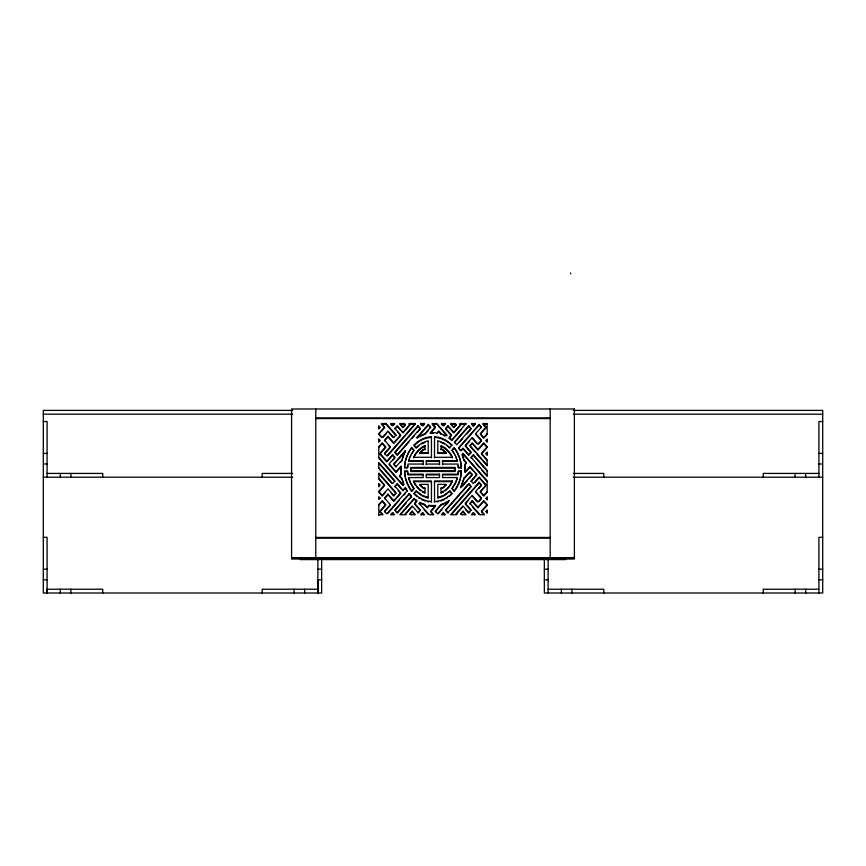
<?xml version="1.0" encoding="UTF-8"?>
<svg xmlns="http://www.w3.org/2000/svg" width="866" height="866" viewBox="0 0 866 866"><rect width="100%" height="100%" fill="white"/><g stroke="black" fill="none" stroke-linecap="round" stroke-linejoin="round"><path stroke-width="1.3" d="M455.083 469.134L455.029 471.494L410.939 471.494L410.939 468.105L455.029 468.105M407.778 465.702L407.648 468.03L404.541 468.03A35.614 35.051 0 0 1 411.707 448.09L413.97 450.645M458.19 473.237L458.32 470.898L461.426 470.898M407.778 466.363L407.983 464.057L423.203 464.057M458.19 472.565L457.984 474.871L442.558 474.871M461.329 486.649L463.96 478.811L469.902 472.425L472.208 475.055L468.842 478.887M412.292 453.037L413.104 451.814M451.998 488.954L455.115 483.964A31.793 31.295 0 0 0 457.27 478.249M378.81 428.313L379.914 427.068L378.81 425.812L378.81 428.984L379.914 427.739L378.81 426.483M378.81 434.245L384.526 427.739L381.43 424.199L386.041 424.199L396.065 435.62M378.81 441.465L379.914 440.209L378.81 438.965L378.81 442.125L379.914 440.881L378.81 439.625M383.043 437.308L386.344 433.552M393.749 425.109L394.55 424.199L390.663 424.199L391.952 425.682M378.81 447.386L382.22 443.511L385.684 447.451L379.914 454.022L386.831 461.914L392.601 455.343L394.918 457.973L393.261 459.846M384.526 440.881L387.99 436.94L393.759 443.511L400.687 435.62L397.386 431.863M394.918 429.049L397.213 426.429L402.982 433.011L409.899 425.119L409.098 424.199L415.323 424.199L387.697 455.668M384.526 454.022L390.295 447.451L388.65 445.579M408.752 442.201L397.223 455.343L394.918 452.712L417.986 426.429L420.291 429.06L417.629 432.091M412.303 438.164L414.078 436.139M423.247 425.693L424.556 424.199L420.638 424.199L421.948 425.693M417.434 437.579L428.367 425.119L430.673 427.75M378.81 486.151L379.914 484.906L378.81 483.65L378.81 486.822M400.189 462.476L402.008 460.788A40.128 39.5 0 0 1 405.526 451.121L393.759 464.544L396.065 467.175M424.903 434.321L428.205 430.564M430.218 433.52L435.295 427.75L432.177 424.199L436.789 424.199L446.834 435.63M385.522 492.332L382.22 496.088L378.81 492.213L384.526 485.577L378.81 479.06L378.81 473.139L396.065 492.797L393.759 495.417L387.99 488.846L382.22 495.417L378.81 491.412L384.526 484.906L378.81 478.4M437.016 433.671L438.748 431.69L441.346 434.645M444.02 425.693L445.33 424.199L441.411 424.199L442.721 425.693M378.81 505.224L382.22 501.349L385.684 505.289L379.914 511.86L382.242 514.512M384.526 498.719L387.99 494.778L393.759 501.349L400.687 493.458L398.208 490.643M394.918 486.887L397.223 484.256L402.993 490.827L405.364 488.132L407.182 491.314M384.526 511.86L390.295 505.289M387.719 513.484L399.226 500.386M403.643 495.341L405.418 493.328M461.654 429.265L451.868 440.415L449.075 438.337L451.446 435.63L445.676 429.06L447.982 426.429L453.752 433.011L460.68 425.119L459.878 424.199L466.103 424.199M391.302 514.653L392.601 513.181L393.749 514.491M394.918 510.55L409.261 494.205L411.556 496.824L409.023 499.704M413.234 489.788L411.772 491.455A35.603 35.051 0 0 1 410.96 490.47M454.412 442.775L468.755 426.429L471.05 429.049L466.828 433.855M406.49 502.594L397.213 513.17L396.065 511.86M451.998 450.645L454.185 448.144A35.603 35.051 0 0 1 461.329 468.03M459.24 442.504L462.617 438.661M400.752 514.382L414.1 499.184L416.892 501.262L414.522 503.958L420.291 510.539L417.986 513.17M405.288 514.48L412.216 506.588M461.394 450.569L462.974 448.772M469.61 441.205L465.28 446.142L471.05 452.712L468.744 455.343L463.797 449.703M409.899 514.48L412.216 511.849L414.543 514.512M419.133 503.969L419.934 503.049A29.033 28.578 0 0 0 424.621 504.954L427.209 507.909L428.951 505.928A28.026 27.593 0 0 0 434.364 506.177M469.902 446.142L472.208 443.511L477.978 450.082L483.748 443.511L487.147 447.386M487.147 433.704L483.748 437.579L480.284 433.639L486.053 427.068L482.957 423.528L487.147 423.528L487.147 434.375L484.603 437.276M478.844 443.836L481.442 440.881L475.672 434.31M421.287 514.653L422.597 513.17L423.907 514.653M471.05 457.973L473.356 455.343L487.147 471.05M487.147 439.625L486.053 440.881L487.147 442.125L487.147 438.965L486.053 440.209L487.147 441.465M434.894 507.043L430.673 511.849L433.011 514.512M465.681 471.981L469.902 467.175L473.356 471.115M487.147 447.516L481.442 454.022L487.147 460.528M435.295 511.849L440.891 505.084A29.617 29.152 0 0 0 448.382 501.706M487.147 452.777L486.053 454.022L487.147 455.278L487.147 452.106L486.053 453.351L487.147 454.607M438.445 513.516L441.801 509.684M446.012 504.9L448.534 502.02M462.108 486.551L467.164 480.803M442.061 514.653L443.37 513.17L444.669 514.653M471.05 481.626L476.82 475.055L475.088 473.085M450.645 510.128L471.05 486.887L468.744 484.256L445.676 510.539L447.982 513.17M475.012 482.384L479.125 477.686L486.053 485.577L480.284 492.148L483.748 496.088L487.147 492.213L487.147 480.901L462.974 453.351L462.173 454.271A40.691 40.053 0 0 1 463.84 459.597L466.438 462.563L464.696 464.533A43.365 42.683 0 0 1 464.836 472.273L469.902 466.503L476.82 474.384L471.05 480.966L473.356 483.585L479.125 477.014L486.053 484.906L480.284 491.477L483.748 495.417L487.147 491.542M451.5 514.415L479.125 482.947L481.442 485.577L478.963 488.392M456.057 514.48L462.119 507.573M468.744 500.028L465.28 503.98L471.05 510.55M460.68 514.48L462.985 511.849L465.323 514.512M469.902 503.98L472.208 501.349L477.978 507.92L483.748 501.349L487.147 505.224M469.902 511.86L468.755 513.17L465.464 509.414M478.844 501.674L481.442 498.719L475.672 492.148M472.208 514.491L473.356 513.181L474.655 514.653M487.147 497.474L486.053 498.719L487.147 499.974L487.147 496.803L486.053 498.047L487.147 499.303M487.147 505.354L481.442 511.86L483.769 514.512M487.147 510.615L486.053 511.86L487.147 513.116L487.147 509.944L486.053 511.2L487.147 512.445M413.97 445.644L418.743 441.692A25.699 25.287 0 0 1 431.43 437.362M449.216 496.456L451.998 493.956L449.8 491.455L444.247 495.72L437.785 498.199L437.785 484.375L446.239 484.375L442.602 487.796L441.01 487.796L441.01 493.252A21.195 20.86 0 0 0 441.931 492.819M418.808 445.806L416.167 448.144L414.706 446.477M417.737 441.725L416.752 442.472A29.736 29.271 0 0 0 413.97 444.972L416.167 447.473L421.71 443.208L428.172 440.729L428.172 453.416L419.729 453.416L423.366 449.995M448.231 496.532L449.216 495.785A29.736 29.271 0 0 0 451.998 493.284L449.8 490.784L444.247 495.049L437.785 497.528M421.71 443.879L424.849 442.396M292.719 410.397L43.3 410.397L43.3 593.004L321.654 593.004L321.654 558.538M573.324 410.397L822.7 410.397L822.7 593.004L544.346 593.004L544.346 558.538M43.3 414.186L292.719 414.186M573.324 414.186L822.7 414.186M315.787 417.91L550.181 417.91M315.787 418.581L550.181 418.581M43.3 421.536L47.089 421.536L47.089 477.209M822.7 421.536L818.911 421.536L818.911 477.209M487.147 424.199L482.957 424.199L486.053 427.739L480.284 434.31L483.748 438.25M424.946 449.324L423.366 449.324L419.729 452.745L428.172 452.745M441.01 449.324L442.602 449.324L446.239 452.745L437.785 452.745M43.3 453.405L47.089 453.405M818.911 453.405L822.7 453.405M413.472 457.302L431.463 457.302M434.494 457.302L452.485 457.302A24.8 24.41 0 0 0 445.384 448.252M408.698 461.351L423.203 461.351M426.245 461.351L439.527 461.351M442.558 461.351L457.27 461.351M43.3 463.96L47.089 463.96M426.245 464.057L439.527 464.057M442.558 464.057L457.984 464.057L458.19 466.363M818.911 463.96L822.7 463.96M407.648 467.359L404.541 467.359A35.614 35.051 0 0 1 411.707 447.43L413.97 449.974L410.841 454.975A31.793 31.295 0 0 0 408.698 460.68L423.203 460.68L423.203 464.728M458.32 467.359L461.426 467.359M461.426 468.03L458.32 468.03L458.19 465.702M455.029 470.823L410.939 470.823L410.939 467.445L455.029 467.445L455.083 469.794M407.648 471.569L404.541 471.569A35.603 35.051 0 0 0 407.724 484.83M458.32 471.569L461.426 471.569M47.089 473.421L102.762 473.421L102.762 477.209M292.74 473.421L262.203 473.421L262.203 477.209M573.26 473.421L603.797 473.421L603.797 477.209M818.911 473.421L763.238 473.421L763.238 477.209M407.983 474.2L423.203 474.2L423.203 477.577L408.698 477.577A31.793 31.295 0 0 0 410.841 483.293L413.97 488.294L411.772 490.784A35.603 35.051 0 0 1 404.639 470.898L407.648 470.898L407.778 473.237M457.984 474.2L442.558 474.2L442.558 477.577L457.27 477.577A31.793 31.295 0 0 1 455.126 483.293L451.998 488.294L454.185 490.784A35.603 35.051 0 0 0 461.329 470.898M423.203 474.871L407.983 474.871L407.778 472.565M426.245 474.871L439.527 474.871M43.3 477.209L292.74 477.209M573.26 477.209L822.7 477.209M452.485 480.966L434.494 480.966L434.537 502.193M431.463 481.626L413.472 481.626A24.562 24.183 0 0 0 413.991 482.589M434.494 481.626L452.485 481.626A24.8 24.41 0 0 1 451.987 482.589M424.946 488.467L423.366 488.467L419.729 485.047M441.01 488.467L442.602 488.467L446.239 485.047M378.81 514.729L383.01 514.729L379.914 511.2L385.684 504.618L382.22 500.678L378.81 504.553L378.81 515.4M43.3 537.331L47.089 537.331L47.089 593.004L47.089 589.216L102.762 589.216L102.762 593.004M822.7 537.331L818.911 537.331L818.911 593.004M315.787 537.45L550.181 537.45M315.787 538.111L550.181 538.111M291.582 557.672L574.385 557.672M291.582 558.343L574.385 558.343M300.275 559.598L565.682 559.598M43.3 569.2L47.089 569.2M317.876 569.2L321.654 569.2M544.346 569.2L548.124 569.2M818.911 569.2L822.7 569.2M43.3 579.755L47.089 579.755M321.654 579.755L317.876 579.755L317.876 593.004L317.876 558.538M544.346 579.755L548.124 579.755M818.911 579.755L822.7 579.755M317.876 589.216L262.203 589.216L262.203 593.004M548.124 589.216L603.797 589.216L603.797 593.004M818.911 589.216L763.238 589.216L763.238 593.004M428.172 497.528L421.71 495.049L416.167 490.784L413.97 493.284L418.743 497.236A25.699 25.298 0 0 0 431.43 501.566M441.119 442.396L444.247 443.879M442.602 449.995L446.239 453.416L437.785 453.416L437.785 440.729L444.247 443.208L449.8 447.473L451.998 444.972L447.224 441.021A25.699 25.287 0 0 0 434.537 436.691M448.231 442.396L449.216 443.143A29.747 29.271 0 0 1 451.998 445.644M447.159 445.806L449.8 448.144M416.752 496.456L413.97 493.956L416.167 491.455L421.71 495.72L428.172 498.199L428.172 484.375L419.729 484.375L423.366 487.796L424.946 487.796L424.946 493.252A21.195 20.86 0 0 1 424.037 492.819M481.442 427.739L479.125 425.109L458.774 448.285L459.727 449.844M472.208 438.25L477.155 443.879M487.147 465.118L469.902 445.47L472.208 442.84L477.978 449.411L483.748 442.84L487.147 446.845L481.442 453.351L487.147 459.868L487.147 465.789L476.798 454M470.758 447.116L475.077 452.03M487.147 475.64L471.05 457.302L473.356 454.672L487.147 470.379L487.147 476.311L482.07 470.519M476.138 463.765L479.526 467.618M487.147 481.561L462.974 454.022L462.173 454.942A40.691 40.053 0 0 1 463.84 460.268L466.438 463.223L464.696 465.204A43.365 42.683 0 0 1 464.912 471.58M472.208 496.088L477.155 501.728M472.403 506.827L479.093 514.447M452.723 489.788L454.185 491.455A35.603 35.051 0 0 0 455.007 490.47M387.99 431.679L392.937 437.308M378.81 434.375L381.365 437.276M389.148 464.544L396.065 472.425L401.131 466.655A43.084 42.402 0 0 0 401.272 474.395L399.529 476.376L402.138 479.385A40.659 40.02 0 0 0 403.794 484.657L402.993 485.577L378.81 458.027L378.81 446.715L382.22 442.84L385.684 446.78L379.914 453.351L386.831 461.242L392.601 454.672L394.918 457.302L389.148 463.873L396.065 471.764L401.131 465.984A43.084 42.402 0 0 0 401.272 473.724L399.529 475.705L402.138 478.725A40.659 40.02 0 0 0 403.794 483.997L402.993 484.906L378.81 457.367M424.156 509.684L428.334 514.447M378.81 463.288L394.918 481.626M378.81 467.878L392.601 483.585L394.918 480.966L378.81 462.617L378.81 468.549M379.676 469.534L391.746 483.282M378.81 473.81L396.065 493.458L393.759 496.088L391.291 493.274M378.81 484.321L379.914 485.577M378.81 497.474L379.914 498.719M413.97 488.954L410.841 483.964A31.793 31.295 0 0 1 408.698 478.249M452.864 451.814L453.676 453.037M805.672 473.421L805.672 477.209M805.672 589.216L805.672 593.004M795.118 473.421L795.118 477.209M795.118 589.216L795.118 593.004M571.928 589.216L571.928 593.004M570.597 272.996L570.597 273.743M561.374 589.216L561.374 593.004M550.181 408.99L550.181 558.343M548.124 558.538L548.124 593.004M442.558 464.728L442.558 460.68L457.27 460.68A31.793 31.295 0 0 0 455.126 454.964L451.998 449.974L454.185 447.473A35.603 35.051 0 0 1 461.329 467.369M441.01 449.995L441.01 445.676A21.195 20.86 0 0 1 445.362 448.285M439.527 464.728L439.527 460.68L426.245 460.68L426.245 464.728M434.537 436.735L434.494 457.962M431.43 436.735L431.463 457.962M431.43 502.193L431.463 480.966L413.472 480.966A24.8 24.41 0 0 0 420.573 490.004A21.195 20.86 0 0 0 424.946 492.592M424.946 445.676L424.946 449.995M315.787 408.99L315.787 558.343M304.626 589.216L304.626 593.004M294.072 589.216L294.072 593.004M70.882 473.421L70.882 477.209M70.882 589.216L70.882 593.004M60.328 473.421L60.328 477.209M60.328 589.216L60.328 593.004M417.585 437.893A29.617 29.152 0 0 1 418.592 437.276M419.62 436.713A29.617 29.152 0 0 1 421.742 435.695M422.835 435.252A29.617 29.152 0 0 1 423.939 434.851M443.728 435.501A29.043 28.589 0 0 1 444.886 435.999M420.584 490.676A24.562 24.183 0 0 1 419.025 489.333M418.289 488.597A24.562 24.183 0 0 1 416.243 486.216M415.626 485.361A24.562 24.183 0 0 1 414.5 483.542M431.593 433.422A27.842 27.409 0 0 1 432.978 433.39M423.138 492.343A21.195 20.86 0 0 1 422.272 491.812M428.941 501.944A25.883 25.482 0 0 1 427.728 501.706M425.358 501.078A25.883 25.482 0 0 1 424.199 500.678M423.063 500.223A25.883 25.482 0 0 1 421.948 499.714M419.793 498.545A25.883 25.482 0 0 1 418.754 497.885M413.515 457.984A24.8 24.41 0 0 1 420.573 448.924A21.412 21.076 0 0 1 424.946 446.336M434.537 437.352A25.883 25.482 0 0 1 448.209 442.418M441.075 446.228A23.663 23.295 0 0 1 452.355 458.017M455.126 455.635A31.793 31.295 0 0 1 456.328 458.417M456.826 459.868A31.793 31.295 0 0 1 457.27 461.351M410.235 489.409A35.603 35.051 0 0 1 408.297 486.021M408.698 461.351A31.793 31.295 0 0 1 409.142 459.868M410.213 457.01A31.793 31.295 0 0 1 410.841 455.635M443.695 491.812A21.195 20.86 0 0 1 442.818 492.343M447.202 497.885A25.699 25.298 0 0 1 446.174 498.545M444.02 499.714A25.699 25.298 0 0 1 442.905 500.223M441.768 500.667A25.699 25.298 0 0 1 440.61 501.068M438.228 501.706A25.699 25.298 0 0 1 437.016 501.934M451.467 483.542A24.8 24.41 0 0 1 450.342 485.361M449.725 486.216A24.8 24.41 0 0 1 447.679 488.608M446.943 489.333A24.8 24.41 0 0 1 445.384 490.676M461.329 471.559A35.603 35.051 0 0 1 460.409 478.476M460.073 479.807A35.603 35.051 0 0 1 458.233 484.83M457.67 486.021A35.603 35.051 0 0 1 455.733 489.409M417.758 441.757A25.883 25.482 0 0 1 431.43 436.68M413.602 457.356A23.663 23.295 0 0 1 424.892 445.557M452.355 480.911A23.663 23.295 0 0 1 441.075 492.7M448.209 496.51A25.883 25.482 0 0 1 434.537 501.576M463.96 478.14L460.431 487.807L472.208 474.384L469.902 471.764L463.96 478.14M384.526 427.068L378.81 433.574L382.22 437.579L387.99 431.008L393.759 437.579L396.065 434.949L386.041 423.528L381.43 423.528L384.526 427.068M394.55 423.528L392.601 425.747L390.663 423.528L394.55 423.528M387.99 436.269L384.526 440.209L390.295 446.78L384.526 453.351L386.831 455.981L415.323 423.528L409.098 423.528L409.899 424.448L402.982 432.34L397.213 425.769L394.918 428.378L400.687 434.949L393.759 442.84L387.99 436.269M405.288 424.448L402.982 427.079L399.865 423.528L404.487 423.528L405.288 424.448M405.288 425.119L402.982 427.75L399.865 424.199L404.487 424.199L405.288 425.119M417.986 425.769L394.918 452.041L397.223 454.672L420.291 428.389L417.986 425.769M424.556 423.528L422.597 425.769L420.638 423.528L424.556 423.528M405.537 450.461L393.759 463.873L396.065 466.503L402.008 460.117A40.128 39.5 0 0 1 405.526 450.461M428.367 424.448L416.589 437.86A29.617 29.152 0 0 1 425.065 433.834L430.673 427.079L428.367 424.448M435.295 427.079L430.218 432.848L431.593 432.751A27.766 27.333 0 0 1 437.016 433L438.748 431.019L441.346 433.974A29.043 28.589 0 0 1 446.033 435.879L446.834 434.97L436.789 423.528L432.177 423.528L435.295 427.079M379.914 498.047L378.81 499.303L378.81 496.803L379.914 498.047M445.33 423.528L443.37 425.769L441.411 423.528L445.33 423.528M387.99 494.107L384.526 498.047L390.295 504.618L384.526 511.2L386.831 513.819L407.182 490.643L405.364 487.461L402.993 490.167L397.223 483.585L394.918 486.216L400.687 492.797L393.759 500.678L387.99 494.107M447.982 425.769L445.676 428.389L451.446 434.97L449.075 437.666L451.868 439.744L466.103 423.528L459.878 423.528L460.68 424.448L453.752 432.34L447.982 425.769M456.057 424.448L453.752 427.079L450.645 423.528L455.256 423.528L456.057 424.448M456.057 425.119L453.752 427.75L450.645 424.199L455.256 424.199L456.057 425.119M392.601 512.51L390.663 514.729L394.55 514.729L392.601 512.51M409.261 493.533L394.918 509.879L397.213 512.499L411.556 496.153L409.261 493.533M468.755 425.769L454.412 442.104L456.707 444.723L471.05 428.378L468.755 425.769M475.304 423.528L473.356 425.747L471.418 423.528L475.304 423.528M475.304 424.199L473.356 426.418L471.418 424.199L475.304 424.199M414.1 498.513L399.865 514.729L406.089 514.729L405.288 513.809L412.216 505.928L417.986 512.499L420.291 509.868L414.522 503.298L416.892 500.602L414.1 498.513M479.125 424.437L458.774 447.625L460.604 450.796L462.974 448.101L468.744 454.672L471.05 452.041L465.28 445.47L472.208 437.579L477.978 444.15L481.442 440.209L475.672 433.639L481.442 427.068L479.125 424.437M412.216 511.178L409.899 513.809L410.711 514.729L415.323 514.729L412.216 511.178M419.934 502.377L419.133 503.298L429.168 514.729L433.79 514.729L430.673 511.178L435.739 505.408A28.026 27.593 0 0 1 428.951 505.257L427.209 507.238L424.621 504.283A29.033 28.578 0 0 1 419.934 502.377M422.597 512.499L420.638 514.729L424.556 514.729L422.597 512.499M441.065 504.607L435.295 511.178L437.601 513.809L449.378 500.396A29.617 29.152 0 0 1 440.902 504.434L441.065 504.607M443.37 512.499L441.411 514.729L445.33 514.729L443.37 512.499M468.744 483.585L445.676 509.868L447.982 512.499L471.05 486.216L468.744 483.585M479.125 482.275L450.645 514.729L456.869 514.729L456.057 513.809L462.985 505.928L468.755 512.499L471.05 509.879L465.28 503.308L472.208 495.417L477.978 501.999L481.442 498.047L475.672 491.477L481.442 484.906L479.125 482.275M462.985 511.178L460.68 513.809L461.481 514.729L466.103 514.729L462.985 511.178M472.208 500.678L469.902 503.308L479.926 514.729L484.538 514.729L481.442 511.2L487.147 504.553L483.748 500.678L477.978 507.249L472.208 500.678M473.356 512.51L471.418 514.729L475.304 514.729L473.356 512.51M574.385 408.99L291.582 408.99L291.582 559.014L574.385 559.014L574.385 408.99M439.527 474.2L426.245 474.2L426.245 477.577L439.527 477.577L439.527 474.2"/></g></svg>
